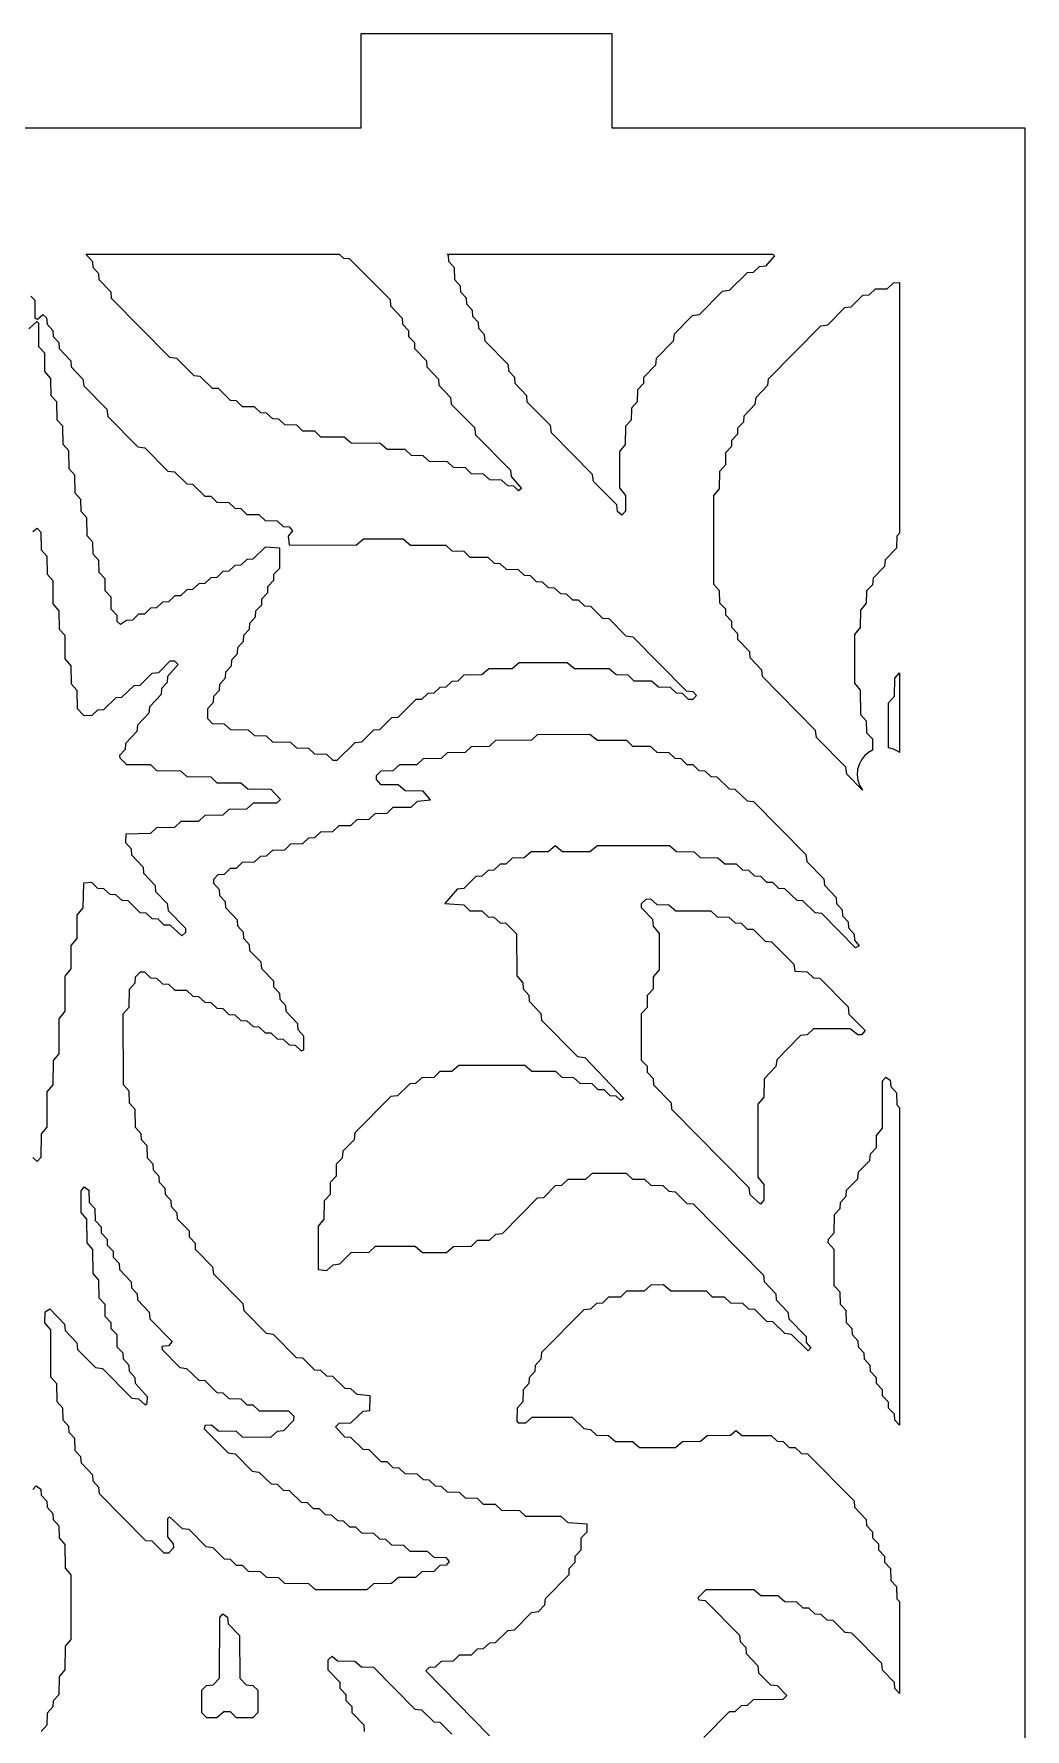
# Model space of a CAD drawing. Header units: millimetres. Extents: x 2 to 65, y 2 to 128.
# Drawn here: x 33.7 to 65.3, y 74.1 to 128 of the extents above; entities that cross this region are included whole.
import ezdxf

# ---------------------------------------------------------------- set-up
doc = ezdxf.new("R2010")
doc.units = ezdxf.units.MM
doc.layers.add('CUT', color=1, linetype='Continuous')

msp = doc.modelspace()

# ---------------------------------------------------------------- linework, layer by layer
at = {"layer": 'CUT'}
for points in [[(44.134, 2), (52.134, 2), (52.134, 5), (65.2679, 5), (65.2679, 125), (52.134, 125), (52.134, 128), (44.134, 128), (44.134, 125), (23.134, 125), (23.134, 128), (15.134, 128), (15.134, 125), (2, 125), (2, 5), (15.134, 5), (15.134, 2), (23.134, 2), (23.134, 5), (44.134, 5)], [(46.6033, 117.0239), (46.6115, 116.8334), (46.9868, 116.4423), (47.0106, 116.2281), (47.7462, 115.4843), (47.7775, 115.2588), (48.8965, 114.1273), (48.9121, 113.9255), (49.2468, 113.5489), (49.1499, 113.4783), (48.9964, 113.6215), (48.8082, 113.6299), (48.613, 113.8154), (48.233, 113.8238), (48.0378, 114.0093), (47.6578, 114.0176), (47.4626, 114.2031), (47.0827, 114.2115), (46.8875, 114.397), (46.3158, 114.4053), (46.1206, 114.5908), (45.7406, 114.5992), (45.5454, 114.7847), (44.9737, 114.7931), (44.7503, 114.9842), (43.8234, 114.9869), (43.6, 115.1781), (42.8648, 115.1808), (42.6696, 115.3663), (42.2897, 115.3746), (42.0944, 115.5601), (41.7145, 115.5685), (41.5193, 115.754), (41.331, 115.7624), (41.1358, 115.9479), (40.9476, 115.9562), (40.7524, 116.1417), (40.3724, 116.1501), (40.1772, 116.3356), (39.989, 116.344), (39.6021, 116.7233), (39.4138, 116.7317), (39.0269, 117.111), (38.8273, 117.1271), (38.2839, 117.6765), (38.0604, 117.7087), (36.2014, 119.5884), (36.1858, 119.7902), (35.8105, 120.1813), (35.8024, 120.3718), (35.6188, 120.569), (35.6107, 120.7595), (35.3799, 121), (43.4414, 121), (43.5787, 120.8696), (43.7669, 120.8612), (45.0621, 119.5554), (45.0777, 119.3536), (45.453, 118.9625), (45.4612, 118.772), (45.6447, 118.5748), (45.6529, 118.3843), (45.8365, 118.1871), (45.8446, 117.9966), (46.2199, 117.6055), (46.228, 117.415)], [(53.5053, 117.4672), (53.13, 117.0761), (53.1219, 116.8856), (52.9383, 116.6884), (52.9301, 116.304), (52.7465, 116.1068), (52.7384, 115.7225), (52.5548, 115.5253), (52.5467, 114.947), (52.3576, 114.7219), (52.3576, 113.5656), (52.5493, 113.3272), (52.5493, 112.8278), (52.4361, 112.7028), (52.2985, 112.8145), (52.2747, 113.0288), (51.5391, 113.7725), (51.5078, 113.9981), (50.1971, 115.3234), (50.1658, 115.5489), (49.4302, 116.2927), (49.4146, 116.4946), (49.0392, 116.8856), (49.0311, 117.0761), (48.8475, 117.2733), (48.8237, 117.4876), (48.0881, 118.2313), (48.0725, 118.4332), (47.8889, 118.6304), (47.8808, 118.8209), (47.6972, 119.0181), (47.6891, 119.2086), (47.5055, 119.4058), (47.4974, 119.5963), (47.3138, 119.7935), (47.3056, 119.9841), (47.122, 120.1813), (47.1139, 120.5656), (46.9303, 120.7628), (46.9222, 120.9534), (46.8821, 121), (57.2419, 121), (57.2991, 120.9422), (57.007, 120.6166), (56.8074, 120.6005), (56.6122, 120.415), (56.424, 120.4067), (55.8567, 119.8411), (55.6332, 119.809), (54.8981, 119.0657), (54.6746, 119.0335), (54.1043, 118.4569), (54.073, 118.2313), (53.5291, 117.6814)], [(60.1604, 105.0516), (60.0578, 104.9202), (59.9829, 104.7714), (59.9384, 104.6109), (59.926, 104.4447), (59.9464, 104.2793), (59.9986, 104.1211), (60.0807, 103.9761), (60.0894, 103.9637), (59.5914, 104.4672), (59.5601, 104.6927), (58.6328, 105.6304), (58.6015, 105.8559), (56.9073, 107.569), (56.8917, 107.7708), (56.5164, 108.1619), (56.5082, 108.3524), (56.1329, 108.7435), (56.1248, 108.934), (55.9412, 109.1312), (55.9331, 109.3217), (55.7495, 109.5189), (55.7414, 109.7094), (55.5578, 109.9066), (55.5496, 110.291), (55.3634, 110.5015), (55.3634, 113.3272), (55.5496, 113.5377), (55.5551, 114.1027), (55.7414, 114.3132), (55.7495, 114.6976), (55.9331, 114.8948), (55.9412, 115.0853), (56.1248, 115.2825), (56.1329, 115.473), (56.3165, 115.6702), (56.3246, 115.8607), (56.6843, 116.2281), (56.7081, 116.4423), (57.0834, 116.8334), (57.099, 117.0352), (58.7663, 118.7211), (58.9898, 118.7532), (59.5331, 119.3026), (59.7328, 119.3187), (60.1083, 119.6904), (60.3079, 119.7064), (60.5031, 119.8919), (60.8831, 119.9003), (61.0783, 120.0858), (61.2665, 120.0941), (61.2679, 120.0953), (61.2679, 112.1326), (61.1823, 112.0358), (61.1741, 111.6514), (60.8145, 111.284), (60.7907, 111.0698), (60.4311, 110.7024), (60.4073, 110.4882), (60.2237, 110.291), (60.2155, 109.9066), (60.0264, 109.6816), (60.0238, 109.1312), (59.8347, 108.9061), (59.8347, 107.3621), (60.0238, 107.137), (60.0319, 106.3649), (60.2155, 106.1677), (60.2237, 105.7833), (60.4073, 105.5861), (60.4147, 105.2329), (60.2866, 105.1604)], [(61.082, 105.2581), (60.9233, 105.3021), (60.9233, 106.736), (61.1095, 106.9465), (61.1177, 107.5247), (61.2679, 107.6861), (61.2679, 105.1542), (61.2308, 105.1832)], [(57.937, 98.2017), (58.3377, 98.1795), (58.5329, 97.994), (58.7325, 97.9779), (59.6329, 97.0675), (59.6642, 96.842), (60.1749, 96.3219), (60.0632, 96.1824), (59.9415, 96.1797), (59.7045, 96.3736), (58.5329, 96.3679), (58.3377, 96.1824), (58.1256, 96.1579), (57.3635, 95.3874), (57.3397, 95.1732), (56.9644, 94.7821), (56.9563, 94.2039), (56.7672, 93.9788), (56.7672, 91.6593), (56.9589, 91.4209), (56.9589, 90.9215), (56.8457, 90.7965), (56.5239, 91.0908), (56.4925, 91.3163), (54.0315, 93.8049), (54.0159, 94.0067), (53.4563, 94.5803), (53.4407, 94.7821), (53.2571, 94.9793), (53.249, 95.1698), (53.0654, 95.367), (53.0654, 96.8624), (53.249, 97.0596), (53.2571, 97.4439), (53.4407, 97.6411), (53.4488, 98.0255), (53.6379, 98.2506), (53.6379, 99.4069), (53.4488, 99.632), (53.425, 99.8462), (53.0654, 100.2136), (53.0654, 100.3519), (53.2063, 100.4981), (53.3529, 100.5058), (53.5482, 100.3203), (53.9281, 100.3119), (54.1516, 100.1208), (55.2701, 100.1181), (55.4654, 99.9326), (55.8453, 99.9242), (56.0405, 99.7387), (56.2288, 99.7304), (56.424, 99.5449), (56.6122, 99.5365), (56.9991, 99.1571), (57.1988, 99.1411), (57.9074, 98.4245)], [(59.9673, 86.2556), (59.9592, 86.4461), (59.7756, 86.6433), (59.7675, 86.8338), (59.5839, 87.031), (59.5758, 87.4154), (59.3922, 87.6126), (59.384, 87.997), (59.1978, 88.2075), (59.1923, 89.354), (59.0061, 89.5645), (59.0087, 89.6895), (59.1923, 89.8867), (59.2005, 90.4649), (59.384, 90.6621), (59.3922, 90.8527), (59.5758, 91.0499), (59.5839, 91.2404), (59.9435, 91.6078), (59.9673, 91.822), (60.327, 92.1893), (60.3508, 92.4035), (60.5344, 92.6008), (60.5425, 92.9851), (60.7316, 93.2102), (60.7316, 94.7166), (60.8334, 94.8339), (60.9749, 94.7412), (60.9905, 94.5394), (61.1741, 94.3422), (61.1823, 93.9578), (61.2679, 93.861), (61.2679, 83.7679), (61.1177, 83.9292), (61.1095, 84.1198), (60.9259, 84.317), (60.9178, 84.5075), (60.7342, 84.7047), (60.7261, 84.8952), (60.5425, 85.0924), (60.5344, 85.2829), (60.3508, 85.4801), (60.3427, 85.6707), (60.1591, 85.8679), (60.1509, 86.0584)], [(37.0173, 87.9447), (37.0254, 87.7542), (37.4007, 87.3632), (37.4246, 87.149), (38.127, 86.435), (38.0153, 86.2955), (37.8064, 86.2734), (37.808, 86.1796), (38.3783, 85.603), (38.5904, 85.5785), (38.9774, 85.1991), (39.1656, 85.1908), (39.5525, 84.8114), (39.7408, 84.8031), (39.936, 84.6176), (40.3159, 84.6092), (40.5111, 84.4237), (40.6994, 84.4153), (40.8946, 84.2298), (41.8362, 84.2242), (42.0047, 84.0542), (41.9946, 83.9179), (41.6694, 83.5891), (41.4697, 83.5731), (41.261, 83.3849), (40.3724, 83.3876), (40.1772, 83.5731), (39.6056, 83.5814), (39.3821, 83.7726), (39.1693, 83.767), (39.1501, 83.6594), (39.9121, 82.8889), (40.1356, 82.8568), (40.679, 82.3073), (40.8911, 82.2829), (41.278, 81.9035), (41.4662, 81.8951), (41.6615, 81.7096), (41.8497, 81.7013), (42.2366, 81.3219), (42.4248, 81.3136), (42.6201, 81.1281), (42.8083, 81.1197), (43.0035, 80.9342), (43.1917, 80.9258), (43.3869, 80.7403), (43.5752, 80.732), (43.7704, 80.5465), (43.9586, 80.5381), (44.1538, 80.3526), (44.5338, 80.3443), (44.729, 80.1588), (44.9172, 80.1504), (45.1124, 79.9649), (45.4924, 79.9565), (45.6876, 79.771), (46.2458, 79.7654), (46.4545, 79.5772), (46.8344, 79.5688), (46.9488, 79.4426), (46.8458, 79.3242), (46.6462, 79.3081), (46.451, 79.1226), (46.071, 79.1143), (45.8758, 78.9288), (45.3324, 78.9261), (45.1089, 78.7349), (44.5373, 78.7265), (44.3286, 78.5383), (42.6866, 78.5383), (42.4779, 78.7265), (41.7145, 78.7349), (41.5193, 78.9204), (41.1393, 78.9288), (40.9441, 79.1143), (40.5642, 79.1226), (40.369, 79.3081), (40.1807, 79.3165), (39.9855, 79.502), (39.7973, 79.5104), (39.4342, 79.8736), (39.2107, 79.9058), (38.6674, 80.4552), (38.4552, 80.4797), (38.0438, 80.864), (37.9785, 80.7962), (37.9785, 80.2215), (38.1676, 79.9964), (38.1703, 79.8715), (38.0153, 79.7042), (37.8801, 79.7042), (37.4931, 80.0836), (37.2935, 80.0996), (35.818, 81.5916), (35.8024, 81.7934), (35.6188, 81.9906), (35.6107, 82.1812), (35.2428, 82.5609), (35.2272, 82.7627), (35.0436, 82.9599), (35.0355, 83.3443), (34.8519, 83.5415), (34.8438, 83.732), (34.6602, 83.9292), (34.6521, 84.3136), (34.4685, 84.5108), (34.4603, 85.0891), (34.2741, 85.2996), (34.2741, 86.8059), (34.085, 87.031), (34.0925, 87.3745), (34.234, 87.4672), (34.7092, 86.9867), (34.7248, 86.7849), (35.1001, 86.3939), (35.1239, 86.1796), (35.6942, 85.603), (35.9177, 85.5708), (36.8445, 84.6337), (37.0567, 84.6092), (37.2764, 84.4187), (37.336, 84.4584), (37.3416, 84.6735), (36.9608, 85.0924), (36.9527, 85.2829), (36.7691, 85.4801), (36.761, 85.6707), (36.5774, 85.8679), (36.5693, 86.0584), (36.3857, 86.2556), (36.3775, 86.64), (36.1939, 86.8372), (36.1858, 87.0277), (36.0022, 87.2249), (35.9941, 87.6093), (35.8105, 87.8065), (35.8024, 88.3847), (35.6162, 88.5952), (35.6107, 89.354), (35.4244, 89.5645), (35.4189, 90.3233), (35.2327, 90.5338), (35.2327, 91.2271), (35.3346, 91.3444), (35.4835, 91.2404), (35.4917, 90.856), (35.6753, 90.6588), (35.6834, 90.2744), (35.867, 90.0772), (35.8751, 89.8867), (36.0587, 89.6895), (36.0668, 89.499), (36.2504, 89.3018), (36.2585, 89.1113), (36.4421, 88.914), (36.4503, 88.7235), (36.8256, 88.3325), (36.8337, 88.1419)], [(39.0698, 74.6239), (39.0698, 75.3438), (39.2221, 75.4977), (39.4342, 75.5222), (39.6368, 75.7348), (39.6423, 77.6568), (39.7441, 77.7742), (39.8931, 77.6701), (39.9169, 77.4559), (40.2766, 77.0885), (40.2847, 75.7348), (40.4872, 75.5222), (40.6994, 75.4977), (40.8517, 75.3438), (40.8543, 74.6372), (40.6994, 74.47), (40.1807, 74.47), (39.9855, 74.6555), (39.7725, 74.6611), (39.549, 74.47), (39.2356, 74.4673)]]:
    msp.add_lwpolyline(points, close=True, dxfattribs=at)
for points in [[(33.6339, 119.6585), (33.7607, 119.5308), (33.7663, 118.9656), (33.8506, 118.931), (34.0174, 119.077), (34.134, 118.9738), (34.1496, 118.772), (34.3332, 118.5748), (34.3413, 118.3843), (34.5249, 118.1871), (34.5331, 117.9966), (34.9084, 117.6055), (34.9165, 117.415), (35.2918, 117.0239), (35.3156, 116.8097), (36.0512, 116.0659), (36.0825, 115.8404), (37.0363, 114.876), (37.2598, 114.8438), (37.9949, 114.1005), (38.207, 114.0761), (38.5939, 113.6967), (38.7822, 113.6884), (39.1691, 113.309), (39.3573, 113.3006), (39.5525, 113.1151), (39.9325, 113.1068), (40.1277, 112.9213), (40.3159, 112.9129), (40.5111, 112.7274), (40.8911, 112.7191), (41.0863, 112.5336), (41.4662, 112.5252), (41.6615, 112.3397), (41.8497, 112.3313), (41.964, 112.2052), (41.8185, 112.0358), (41.8533, 111.758), (43.9834, 111.7524), (44.2203, 111.9463), (45.4789, 111.9463), (45.7158, 111.7524), (46.8344, 111.7497), (47.0296, 111.5642), (47.4096, 111.5559), (47.6048, 111.3704), (48.1765, 111.362), (48.3717, 111.1765), (48.5599, 111.1682), (48.7551, 110.9827), (49.1351, 110.9743), (49.3303, 110.7888), (49.5185, 110.7804), (49.7137, 110.5949), (49.902, 110.5866), (50.0972, 110.4011), (50.2854, 110.3927), (50.4806, 110.2072), (50.6688, 110.1989), (50.8641, 110.0134), (51.0523, 110.005), (51.2475, 109.8195), (51.4357, 109.8111), (51.8227, 109.4318), (52.0223, 109.4157), (52.5657, 108.8663), (52.7892, 108.8341), (54.4829, 107.1215), (54.695, 107.0971), (54.8093, 106.9709), (54.695, 106.8448), (54.5598, 106.8448), (54.3646, 107.0303), (54.1764, 107.0386), (53.9811, 107.2241), (53.6012, 107.2325), (53.3777, 107.4236), (52.8343, 107.4263), (52.6391, 107.6118), (52.2591, 107.6202), (52.0357, 107.8114), (50.9306, 107.8114), (50.6936, 108.0052), (49.1668, 108.0052), (48.9434, 107.8141), (48.2082, 107.8114), (47.9848, 107.6202), (47.4131, 107.6118), (47.2179, 107.4263), (47.0296, 107.418), (46.8344, 107.2325), (46.6462, 107.2241), (46.451, 107.0386), (46.2628, 107.0303), (46.0675, 106.8448), (45.8793, 106.8364), (45.3121, 106.2709), (45.1124, 106.2548), (44.7255, 105.8755), (44.5373, 105.8671), (44.1503, 105.4877), (43.9382, 105.4633), (43.37, 104.9034), (43.2483, 104.9062), (43.053, 105.0917), (42.6731, 105.1), (42.4779, 105.2855), (42.0979, 105.2939), (41.9027, 105.4794), (41.331, 105.4877), (41.1358, 105.6732), (40.7559, 105.6816), (40.5607, 105.8671), (40.0025, 105.8728), (39.7938, 106.061), (39.4138, 106.0693), (39.2615, 106.2233), (39.2615, 106.5554), (39.4451, 106.7526), (39.4532, 106.9431), (39.6368, 107.1403), (39.6449, 107.3309), (39.8285, 107.5281), (39.8366, 107.7186), (40.0202, 107.9158), (40.0284, 108.1063), (40.212, 108.3035), (40.2201, 108.494), (40.4037, 108.6912), (40.4118, 108.8817), (40.5954, 109.0789), (40.6035, 109.2695), (40.7871, 109.4667), (40.7953, 109.6572), (40.9788, 109.8544), (40.987, 110.0449), (41.1706, 110.2421), (41.1787, 110.4326), (41.3623, 110.6298), (41.3704, 110.8203), (41.554, 111.0176), (41.5539, 111.6482), (41.0863, 111.6829), (40.6994, 111.3036), (40.5111, 111.2952), (40.3159, 111.1097), (40.1277, 111.1013), (39.9325, 110.9158), (39.7442, 110.9075), (39.549, 110.722), (39.3608, 110.7136), (39.1656, 110.5281), (38.9774, 110.5198), (38.7822, 110.3343), (38.5939, 110.3259), (38.3987, 110.1404), (38.2105, 110.132), (38.0153, 109.9465), (37.827, 109.9382), (37.6318, 109.7527), (37.4436, 109.7443), (37.2484, 109.5588), (37.0602, 109.5505), (36.8649, 109.365), (36.6767, 109.3566), (36.4849, 109.221), (36.3857, 109.325), (36.3775, 109.5156), (36.1939, 109.7128), (36.1858, 110.0971), (36.0022, 110.2944), (35.9941, 110.6787), (35.8105, 110.8759), (35.8024, 111.2603), (35.6188, 111.4575), (35.6107, 111.8419), (35.4271, 112.0391), (35.4189, 112.6173), (35.2353, 112.8145), (35.2272, 113.1989), (35.0436, 113.3961), (35.0355, 113.9744), (34.8519, 114.1716), (34.8438, 114.7498), (34.6602, 114.947), (34.6521, 115.5253), (34.4685, 115.7225), (34.4603, 116.3007), (34.2767, 116.4979), (34.2741, 117.0483), (34.085, 117.2733), (34.0769, 117.8516), (33.8933, 118.0488), (33.8907, 118.793), (33.8256, 118.8626), (33.5745, 118.627)], [(33.7016, 112.1774), (33.8392, 112.2891), (33.9524, 112.1641), (33.9579, 111.5991), (34.1415, 111.4019), (34.1496, 110.8237), (34.3332, 110.6265), (34.3358, 109.8823), (34.5249, 109.6572), (34.5331, 109.0789), (34.7166, 108.8817), (34.7193, 108.1375), (34.9084, 107.9124), (34.9165, 107.3342), (35.1001, 107.137), (35.1082, 106.5587), (35.3108, 106.3461), (35.5759, 106.33), (35.7711, 106.5155), (35.9594, 106.5239), (36.3463, 106.9032), (36.5345, 106.9116), (36.9215, 107.2909), (37.1097, 107.2993), (37.4966, 107.6787), (37.7087, 107.7031), (38.0718, 108.0664), (38.207, 108.0664), (38.3187, 107.9535), (37.984, 107.577), (37.9759, 107.3864), (37.7923, 107.1892), (37.7842, 106.9987), (37.4089, 106.6076), (37.3933, 106.4058), (37.0254, 106.0261), (37.0098, 105.8242), (36.642, 105.4445), (36.6339, 105.254), (36.4503, 105.0568), (36.466, 104.9842), (36.6767, 104.7791), (37.4401, 104.7707), (37.6353, 104.5852), (38.3987, 104.5769), (38.5939, 104.3914), (39.3573, 104.383), (39.5525, 104.1975), (40.3159, 104.1892), (40.5394, 103.998), (41.2745, 103.9953), (41.578, 103.662), (41.4528, 103.5464), (40.7029, 103.5408), (40.4942, 103.3526), (39.936, 103.3469), (39.7408, 103.1614), (39.1691, 103.153), (38.9739, 102.9675), (38.4022, 102.9592), (38.207, 102.7737), (37.6353, 102.7653), (37.4401, 102.5798), (36.656, 102.5576), (36.642, 102.2938), (36.8256, 102.0966), (36.8337, 101.9061), (37.209, 101.515), (37.2172, 101.3245), (37.5925, 100.9334), (37.6006, 100.7429), (37.9759, 100.3519), (37.9997, 100.1376), (38.5511, 99.5764), (38.5511, 99.4381), (38.4405, 99.3264), (38.0683, 99.6635), (37.8801, 99.6719), (37.6849, 99.8574), (37.4966, 99.8658), (37.3014, 100.0513), (37.1132, 100.0596), (36.7263, 100.439), (36.538, 100.4473), (36.3428, 100.6328), (36.1546, 100.6412), (35.9594, 100.8267), (35.7711, 100.8351), (35.5759, 101.0206), (35.314, 101.0067), (35.2918, 100.2136), (35.1027, 99.9885), (35.1001, 99.2443), (34.911, 99.0192), (34.9084, 98.275), (34.7193, 98.0499), (34.7193, 96.9312), (34.5276, 96.6929), (34.5276, 95.5742), (34.3413, 95.3637), (34.3332, 94.5916), (34.1441, 94.3665), (34.1441, 93.2479), (33.9579, 93.0374), (33.9524, 92.2786), (33.8392, 92.1535), (33.6989, 92.2786)], [(48.2216, 73.8961), (46.2041, 75.9665), (46.3158, 76.0793), (46.504, 76.0877), (46.6992, 76.2732), (47.0792, 76.2815), (47.2744, 76.467), (47.6543, 76.4754), (47.8496, 76.6609), (48.0378, 76.6693), (48.233, 76.8548), (48.4212, 76.8631), (48.8082, 77.2425), (49.0203, 77.2669), (49.5636, 77.8164), (49.7872, 77.8485), (49.9897, 78.0612), (50.0053, 78.263), (50.7566, 79.0305), (50.7647, 79.221), (50.9483, 79.4182), (50.9565, 79.6087), (51.14, 79.8059), (51.1482, 80.1903), (51.3318, 80.3875), (51.3317, 80.6304), (50.7254, 80.6735), (50.5019, 80.8647), (49.3833, 80.8674), (49.1881, 81.0529), (48.6164, 81.0612), (48.4212, 81.2467), (48.0413, 81.2551), (47.8461, 81.4406), (47.4661, 81.449), (47.2709, 81.6345), (46.891, 81.6428), (46.6957, 81.8283), (46.5075, 81.8367), (46.3123, 82.0222), (46.1241, 82.0305), (45.9289, 82.216), (45.5489, 82.2244), (45.3537, 82.4099), (45.1655, 82.4183), (44.9703, 82.6038), (44.782, 82.6121), (44.3951, 82.9915), (44.2069, 82.9999), (43.8199, 83.3792), (43.6203, 83.3953), (43.3283, 83.7209), (43.44, 83.8338), (43.8199, 83.8421), (44.2069, 84.2215), (44.4158, 84.2437), (44.4297, 84.7015), (44.0151, 84.7446), (43.8199, 84.9301), (43.6317, 84.9385), (43.2448, 85.3178), (43.0565, 85.3262), (42.8613, 85.5117), (42.6731, 85.52), (42.2862, 85.8994), (42.0865, 85.9155), (41.3514, 86.6587), (41.1279, 86.6909), (40.4193, 87.4074), (40.388, 87.633), (39.4607, 88.5706), (39.4294, 88.7961), (38.878, 89.3574), (38.8699, 89.5479), (38.6863, 89.7451), (38.6782, 89.9356), (38.3029, 90.3267), (38.2947, 90.5172), (38.1112, 90.7144), (38.103, 90.9049), (37.9194, 91.1021), (37.9113, 91.2926), (37.7277, 91.4898), (37.7196, 91.6803), (37.536, 91.8776), (37.5279, 92.0681), (37.3443, 92.2653), (37.3361, 92.6497), (37.1526, 92.8469), (37.1444, 93.0374), (36.9608, 93.2346), (36.9527, 93.8128), (36.7691, 94.01), (36.761, 94.3944), (36.5774, 94.5916), (36.5748, 96.849), (36.761, 97.0596), (36.7691, 97.6378), (36.9527, 97.835), (36.9608, 98.0255), (37.1267, 98.1822), (37.2484, 98.1795), (37.4436, 97.994), (37.6318, 97.9856), (37.827, 97.8001), (38.0153, 97.7917), (38.2105, 97.6062), (38.5904, 97.5979), (38.7856, 97.4124), (38.9739, 97.404), (39.1691, 97.2185), (39.3573, 97.2102), (39.5525, 97.0247), (39.7408, 97.0163), (39.936, 96.8308), (40.1242, 96.8224), (40.3194, 96.6369), (40.5076, 96.6286), (40.7029, 96.4431), (40.8911, 96.4347), (41.0863, 96.2492), (41.2745, 96.2409), (41.4697, 96.0554), (41.658, 96.047), (41.8532, 95.8615), (42.0414, 95.8531), (42.2365, 95.6677), (42.3208, 95.7023), (42.3209, 96.1392), (42.1373, 96.3364), (42.1292, 96.5269), (41.7539, 96.9179), (41.7457, 97.1085), (41.5621, 97.3057), (41.554, 97.4962), (41.3704, 97.6934), (41.3623, 97.8839), (40.987, 98.275), (40.9632, 98.4892), (40.6035, 98.8565), (40.5954, 99.0471), (40.4118, 99.2443), (40.4037, 99.4348), (40.2201, 99.632), (40.212, 99.8225), (39.8366, 100.2136), (39.8285, 100.4041), (39.6449, 100.6013), (39.6368, 100.7918), (39.4532, 100.989), (39.4532, 101.1273), (39.5942, 101.2736), (39.7938, 101.2896), (39.989, 101.4751), (40.1772, 101.4835), (40.3724, 101.669), (40.7524, 101.6773), (40.9476, 101.8628), (41.1358, 101.8712), (41.331, 102.0567), (41.711, 102.0651), (41.9062, 102.2506), (42.2862, 102.2589), (42.4814, 102.4444), (42.6696, 102.4528), (42.8648, 102.6383), (43.2448, 102.6466), (43.44, 102.8321), (43.8199, 102.8405), (44.0151, 103.026), (44.3951, 103.0344), (44.5903, 103.2199), (44.9703, 103.2282), (45.1655, 103.4137), (45.7371, 103.4221), (45.9324, 103.6076), (46.3469, 103.6505), (46.1206, 103.9285), (45.5489, 103.9368), (45.3255, 104.128), (44.782, 104.1307), (44.627, 104.298), (44.6297, 104.4229), (44.782, 104.5769), (45.162, 104.5852), (45.3707, 104.7734), (45.9289, 104.7791), (46.1241, 104.9646), (46.6957, 104.973), (46.891, 105.1585), (47.4626, 105.1668), (47.6578, 105.3523), (48.2295, 105.3607), (48.4247, 105.5462), (49.5716, 105.5546), (49.7554, 105.7324), (51.4222, 105.7428), (51.6592, 105.5489), (52.5861, 105.5462), (52.7813, 105.3607), (53.3395, 105.355), (53.5482, 105.1668), (53.9281, 105.1585), (54.1233, 104.973), (54.3115, 104.9646), (54.5068, 104.7791), (54.695, 104.7707), (54.8902, 104.5852), (55.0784, 104.5769), (55.2736, 104.3914), (55.4619, 104.383), (55.8488, 104.0037), (56.037, 103.9953), (56.424, 103.6159), (56.6236, 103.5999), (58.2908, 101.914), (58.3221, 101.6885), (58.866, 101.1386), (58.8816, 100.9368), (59.2569, 100.5457), (59.2651, 100.3552), (59.4486, 100.158), (59.4568, 99.9675), (59.6404, 99.7703), (59.6485, 99.5797), (59.8321, 99.3825), (59.8402, 99.192), (59.9832, 99.0093), (59.8748, 98.9464), (58.798, 100.0352), (58.5859, 100.0596), (58.199, 100.439), (58.0108, 100.4473), (57.6238, 100.8267), (57.4356, 100.8351), (57.2404, 101.0206), (57.0522, 101.0289), (56.857, 101.2144), (56.6687, 101.2228), (56.4735, 101.4083), (56.2853, 101.4167), (56.0901, 101.6022), (55.7101, 101.6105), (55.4867, 101.8017), (54.9432, 101.8044), (54.748, 101.9899), (54.1764, 101.9982), (53.9529, 102.1894), (51.6592, 102.1894), (51.4222, 101.9955), (50.5471, 101.9955), (50.3137, 102.1887), (50.0937, 101.9982), (49.5503, 101.9955), (49.3268, 101.8044), (48.9468, 101.796), (48.7516, 101.6105), (48.5634, 101.6022), (48.3682, 101.4167), (48.18, 101.4083), (47.9848, 101.2228), (47.7965, 101.2144), (47.4096, 100.8351), (47.1975, 100.8106), (46.8033, 100.3549), (47.4096, 100.3119), (47.6048, 100.1264), (47.9848, 100.1181), (48.18, 99.9326), (48.3682, 99.9242), (48.5634, 99.7387), (48.7516, 99.7304), (49.0882, 99.3939), (49.0983, 98.0567), (49.2874, 97.8317), (49.2956, 97.6411), (49.4792, 97.4439), (49.4873, 97.2534), (49.8626, 96.8624), (49.8864, 96.6481), (51.0319, 95.4899), (51.2554, 95.4577), (52.506, 94.1628), (52.4091, 94.0921), (52.2557, 94.2354), (52.0674, 94.2438), (51.8722, 94.4293), (51.684, 94.4377), (51.4888, 94.6232), (51.1088, 94.6315), (50.9136, 94.817), (50.5337, 94.8254), (50.3384, 95.0109), (49.575, 95.0192), (49.3516, 95.2104), (47.2496, 95.2104), (47.0262, 95.0192), (46.6462, 95.0109), (46.451, 94.8254), (46.071, 94.817), (45.8758, 94.6315), (45.6876, 94.6232), (45.3007, 94.2438), (45.0885, 94.2193), (43.9431, 93.0611), (43.9193, 92.8469), (43.5596, 92.4795), (43.5358, 92.2653), (43.3522, 92.0681), (43.3441, 91.6837), (43.1605, 91.4865), (43.1524, 91.1021), (42.9688, 90.9049), (42.9606, 90.3267), (42.7716, 90.1016), (42.7771, 88.7234), (43.053, 88.6886), (43.2483, 88.8741), (43.4604, 88.8986), (43.8234, 89.2619), (44.3951, 89.2702), (44.6038, 89.4584), (45.8623, 89.4584), (46.0993, 89.2646), (46.8592, 89.2646), (47.0827, 89.4557), (47.6543, 89.4641), (47.8496, 89.6496), (48.2295, 89.6579), (48.4247, 89.8434), (48.6368, 89.8679), (49.7554, 90.9989), (49.955, 91.015), (50.3305, 91.3866), (50.5302, 91.4027), (50.7254, 91.5882), (51.297, 91.5966), (51.5057, 91.7848), (52.5726, 91.7848), (52.7813, 91.5966), (53.1612, 91.5882), (53.3564, 91.4027), (53.7364, 91.3943), (53.9316, 91.2088), (54.1312, 91.1928), (54.5068, 90.8211), (54.7064, 90.8051), (56.9488, 88.5376), (56.9644, 88.3358), (57.3397, 87.9447), (57.3478, 87.7542), (57.7232, 87.3632), (57.747, 87.149), (58.2983, 86.5877), (58.3065, 86.3972), (58.452, 86.2278), (58.3659, 86.1411), (57.8394, 86.6587), (57.6273, 86.6832), (57.2404, 87.0626), (57.0522, 87.0709), (56.6652, 87.4503), (56.477, 87.4587), (56.2818, 87.6442), (55.9018, 87.6525), (55.7066, 87.838), (55.3267, 87.8464), (55.1315, 88.0319), (53.9981, 88.0375), (53.7612, 88.2314), (53.3564, 88.2257), (53.1477, 88.0375), (52.5895, 88.0319), (52.3943, 87.8464), (52.0144, 87.838), (51.8192, 87.6525), (51.6309, 87.6442), (51.4357, 87.4587), (51.2236, 87.4342), (49.8864, 86.0821), (49.8626, 85.8679), (49.679, 85.6707), (49.6709, 85.4801), (49.4873, 85.2829), (49.4792, 85.0924), (49.2956, 84.8952), (49.2874, 84.5108), (49.1038, 84.3136), (49.0983, 83.9049), (49.1387, 83.842), (49.3798, 83.8421), (49.5885, 84.0303), (50.8606, 84.0276), (51.2236, 83.6644), (51.4357, 83.6399), (51.6309, 83.4544), (52.0109, 83.446), (52.2343, 83.2549), (52.7778, 83.2522), (53.0012, 83.061), (54.1446, 83.061), (54.3681, 83.2522), (54.9397, 83.2605), (55.1484, 83.4487), (55.8983, 83.4544), (56.0653, 83.6004), (56.2605, 83.4487), (57.1874, 83.446), (57.3826, 83.2605), (57.5708, 83.2522), (57.766, 83.0667), (57.9542, 83.0583), (58.1495, 82.8728), (58.3491, 82.8568), (59.8246, 81.3648), (59.8402, 81.1629), (60.2155, 80.7719), (60.2237, 80.5814), (60.4073, 80.3842), (60.4154, 80.1936), (60.599, 79.9964), (60.6071, 79.8059), (60.7907, 79.6087), (60.7988, 79.4182), (60.9824, 79.221), (60.9905, 78.8366), (61.1741, 78.6394), (61.1823, 78.255), (61.2679, 78.163), (61.2679, 75.238), (61.1177, 75.3994), (61.1095, 75.5899), (60.7342, 75.9809), (60.7104, 76.1952), (59.7567, 77.1596), (59.5445, 77.184), (59.1576, 77.5634), (58.9694, 77.5717), (58.7742, 77.7572), (58.5859, 77.7656), (58.3907, 77.9511), (58.2025, 77.9595), (58.0073, 78.145), (57.6273, 78.1533), (57.4039, 78.3445), (56.8604, 78.3472), (56.637, 78.5383), (55.1102, 78.5383), (54.8507, 78.2792), (54.8904, 78.22), (55.0898, 78.2041), (56.1819, 77.0998), (56.1975, 76.898), (56.3811, 76.7008), (56.3892, 76.5103), (56.7646, 76.1192), (56.7884, 75.905), (57.167, 75.5222), (57.3791, 75.4977), (57.6851, 75.1777), (57.5573, 75.0488), (56.6157, 75.0432), (56.4205, 74.8577), (56.2322, 74.8493), (56.037, 74.6638), (55.8488, 74.6555), (55.0472, 73.8451)], [(33.6989, 81.7279), (33.8008, 81.8452), (33.9498, 81.7412), (33.9579, 81.5507), (34.1415, 81.3535), (34.1496, 81.1629), (34.3332, 80.9657), (34.3413, 80.7752), (34.5249, 80.578), (34.5331, 80.1936), (34.7193, 79.9831), (34.7248, 79.2243), (34.911, 79.0138), (34.911, 76.9636), (34.7248, 76.753), (34.7193, 75.9942), (34.5331, 75.7837), (34.5249, 75.2055), (34.3413, 75.0083), (34.3332, 74.8178), (34.1496, 74.6206), (34.1415, 74.2362), (33.9579, 74.039)], [(44.2537, 74.031), (44.2381, 74.2329), (43.8628, 74.6239), (43.8547, 74.8144), (43.6711, 75.0116), (43.6629, 75.2022), (43.4793, 75.3994), (43.4712, 75.5899), (43.0959, 75.9809), (43.0959, 76.3131), (43.22, 76.4275), (43.3869, 76.2815), (43.9451, 76.2759), (44.1538, 76.0877), (44.5338, 76.0793), (45.8554, 74.7467), (46.0675, 74.7223), (46.4545, 74.3429), (46.6427, 74.3346), (47.0296, 73.9552)]]:
    msp.add_lwpolyline(points, dxfattribs=at)

doc.saveas('drawing.dxf')
